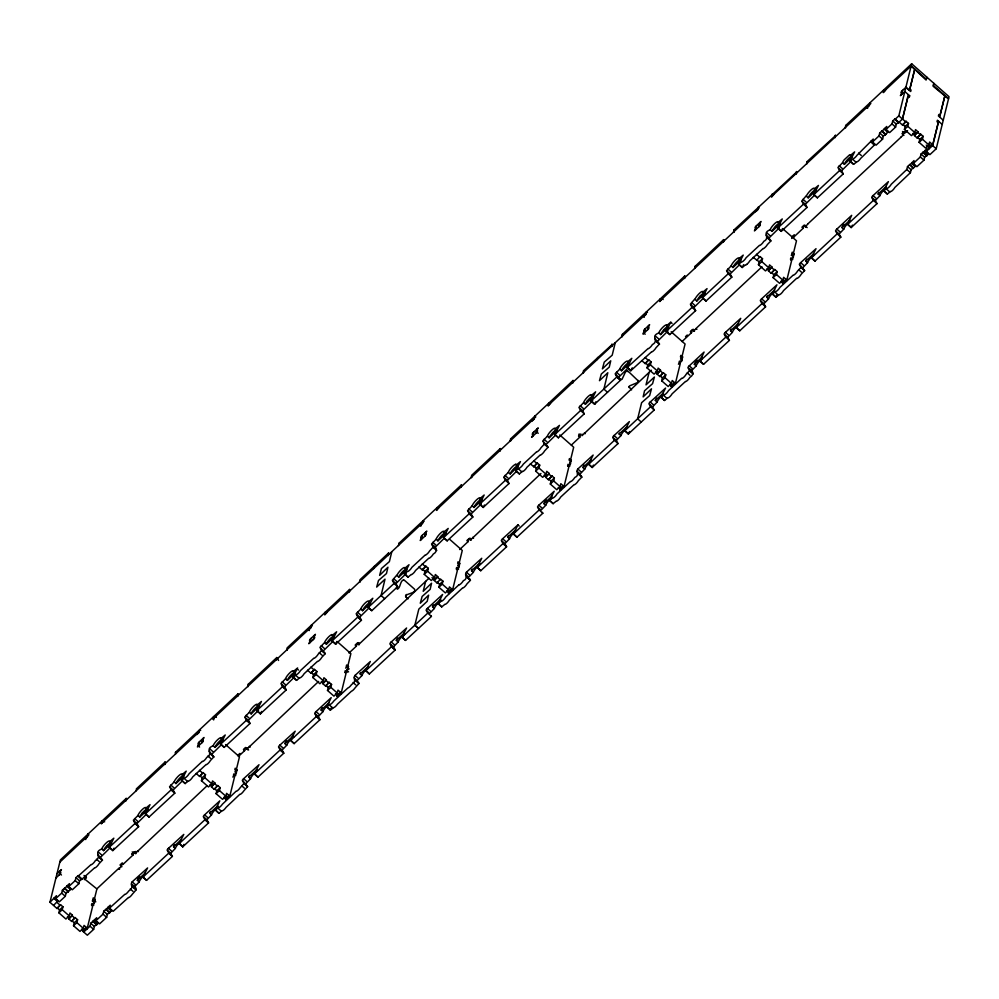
<?xml version="1.0" encoding="UTF-8"?>
<svg xmlns="http://www.w3.org/2000/svg" width="999" height="999" viewBox="0 0 999 999"><rect width="100%" height="100%" fill="white"/><g stroke="black" fill="none" stroke-linecap="round" stroke-linejoin="round"><path stroke-width="1.5" d="M174.226 792.444L171.204 789.784L145.355 813.898L148.976 817.082L174.825 793.144L173.127 790.009L170.117 787.349M285.627 689.235L282.605 686.588L256.755 710.689L260.377 713.873L286.226 689.934L284.528 686.8L281.518 684.14M431.406 616.371L427.772 613.124L401.923 637.225L405.544 640.409L431.393 616.47L430.969 615.559M542.794 513.261L539.173 509.915L513.324 534.015L516.945 537.212L542.794 513.261L542.37 512.35M620.441 380.219L616.82 376.96L590.971 401.074L594.58 404.258L620.429 380.307L618.743 377.172L615.721 374.525M731.83 277.11L728.221 273.751L702.372 297.864L705.993 301.049L731.83 277.11L730.144 273.963L727.135 271.316M425.674 581.318L423.214 591.296L431.568 583.216L430.157 589.348L422.127 596.465L420.279 603.234L428.633 595.154L427.222 601.273L418.818 609.115L414.847 625.249L418.469 628.446L414.847 625.249M384.702 598.701L381.081 595.516L385.015 579.158L376.673 587.087L378.496 580.469L386.463 573.538L387.937 567.22L379.632 575.374L381.431 568.531L389.385 561.613L391.808 551.673M607.504 392.282L603.896 389.098L607.817 372.739L599.475 380.681L601.298 374.051L609.265 367.12L610.751 360.814L602.397 368.881L604.233 362.125L612.2 355.194L615.247 342.707M649.113 372.352L646.016 384.877L654.407 377.023L652.584 383.641L644.555 390.771L643.131 396.89L651.498 388.811L649.65 395.579L641.62 402.697L637.649 418.843L641.271 422.028M131.506 884.14C138.849 888.785 135.976 889.909 132.28 894.242A3.297 0.762 -48.6 0 1 130.02 896.777A3.297 0.762 -48.6 0 1 128.484 897.464L113.137 911.313L109.515 908.116L124.875 894.28A3.297 0.762 -48.6 0 0 126.398 893.593A3.297 0.762 -48.6 0 0 128.659 891.058C135.09 886.787 129.37 885.351 132.193 881.842L147.602 867.931L142.944 877.11L168.794 853.084L171.803 855.706M203.883 817.095L206.893 819.742L208.579 822.889L182.742 846.827L179.121 843.643L204.97 819.692L203.272 816.558L203.933 815.484L219.792 800.861L215.322 810.064L218.931 813.298L222.203 810.639A3.297 0.762 -48.6 0 0 223.739 809.964A3.297 0.762 -48.6 0 0 225.999 807.429L239.885 794.255A3.297 0.762 -48.6 0 0 241.421 793.581A3.297 0.762 -48.6 0 0 243.681 791.046L247.627 786.588L242.907 780.931M247.015 786.026L243.993 783.378L240.06 787.849A3.297 0.762 -48.6 0 1 237.799 790.384A3.297 0.762 -48.6 0 1 236.276 791.071L222.377 804.232A3.297 0.762 -48.6 0 1 220.117 806.78A3.297 0.762 -48.6 0 1 218.594 807.454L215.322 810.064M279.096 747.414L282.105 750.062L283.803 753.196L257.954 777.147L254.333 773.963L280.195 749.887L283.204 752.509M315.284 713.885L318.294 716.533L319.98 719.68L294.143 743.618L290.522 740.434L316.371 716.495L314.685 713.348L315.334 712.275L331.193 697.652L326.71 706.905L330.332 710.102L333.828 707.529A3.297 0.762 -48.6 0 0 337.4 704.22L351.511 691.146A3.297 0.762 -48.6 0 0 355.082 687.836L359.028 683.391L354.308 677.722M326.71 706.905L330.207 704.345A3.297 0.762 -48.6 0 0 333.778 701.036L347.889 687.961A3.297 0.762 -48.6 0 0 351.473 684.652C357.892 680.369 352.172 678.933 355.007 675.436L370.329 661.488L365.759 670.691L369.355 673.938L395.204 649.999L393.506 646.852L390.497 644.205M394.605 649.3L391.583 646.64L365.759 670.691M654.195 410.052L650.586 406.705L624.737 430.806L628.346 434.003L654.195 410.052L652.509 406.918L649.487 404.258M688.523 368.107C693.88 370.941 694.342 374.662 689.697 377.535A3.297 0.762 -48.6 0 1 687.362 380.457A3.297 0.762 -48.6 0 1 685.501 381.431L672.015 393.918A3.297 0.762 -48.6 0 1 669.68 396.84A3.297 0.762 -48.6 0 1 667.819 397.814L664.535 400.474L660.913 397.29L664.198 394.63A3.297 0.762 -48.6 0 0 666.058 393.656A3.297 0.762 -48.6 0 0 668.406 390.734L681.78 378.196A3.297 0.762 -48.6 0 0 683.741 377.272A3.297 0.762 -48.6 0 0 686.088 374.35L689.622 370.579L692.619 373.201M804.02 269.992L801.011 267.345L797.489 271.141A3.297 0.762 -48.6 0 1 795.142 274.063A3.297 0.762 -48.6 0 1 793.281 275.037L779.807 287.525A3.297 0.762 -48.6 0 1 777.459 290.447A3.297 0.762 -48.6 0 1 775.599 291.421L772.327 294.081L775.936 297.265L779.22 294.605A3.297 0.762 -48.6 0 0 781.081 293.631A3.297 0.762 -48.6 0 0 783.416 290.709L796.79 278.172A3.297 0.762 -48.6 0 0 798.763 277.247A3.297 0.762 -48.6 0 0 801.111 274.325L804.632 270.554L799.924 264.897M840.821 237.075L837.199 233.816L811.35 257.929L814.972 261.114L840.808 237.163L839.123 234.028L836.113 231.368M97.74 854.395L102.46 860.064L98.926 863.823A3.297 0.762 -48.6 0 1 96.591 866.745A3.297 0.762 -48.6 0 1 94.73 867.719L81.606 879.495L77.984 876.31L91.109 864.535A3.297 0.762 -48.6 0 0 92.969 863.561A3.297 0.762 -48.6 0 0 95.305 860.639C102.735 856.867 92.757 852.334 101.773 849.013A5.782 1.336 -48.6 0 1 106.306 842.844A5.782 1.336 -48.6 0 1 109.578 841.782L113.836 838.186L109.191 847.364L112.787 850.611L138.636 826.673L136.938 823.526L133.928 820.878M209.141 751.186L213.861 756.855L210.327 760.626A3.297 0.762 -48.6 0 1 207.992 763.536A3.297 0.762 -48.6 0 1 206.131 764.51L192.645 777.01A3.297 0.762 -48.6 0 1 190.31 779.919A3.297 0.762 -48.6 0 1 188.449 780.893L185.165 783.566L181.543 780.369L184.827 777.709A3.297 0.762 -48.6 0 0 186.688 776.735A3.297 0.762 -48.6 0 0 189.023 773.813L202.397 761.275A3.297 0.762 -48.6 0 0 204.37 760.351A3.297 0.762 -48.6 0 0 206.706 757.429C214.136 753.658 204.158 749.125 213.174 745.803A5.782 1.336 -48.6 0 1 217.707 739.635A5.782 1.336 -48.6 0 1 220.979 738.573L225.237 734.977L220.579 744.218L224.188 747.402L250.037 723.463L248.351 720.316L245.329 717.669M220.579 744.218L246.416 720.279L244.78 716.982L249.363 712.275A5.782 1.336 -48.6 0 1 253.896 706.106A5.782 1.336 -48.6 0 1 257.168 705.057L261.426 701.46L256.78 710.639M320.542 647.989L325.262 653.646L321.728 657.417A3.297 0.762 -48.6 0 1 319.393 660.339A3.297 0.762 -48.6 0 1 317.532 661.301L304.046 673.801A3.297 0.762 -48.6 0 1 301.71 676.723A3.297 0.762 -48.6 0 1 299.85 677.684L296.566 680.356L292.944 677.172L296.228 674.5A3.297 0.762 -48.6 0 0 298.089 673.526A3.297 0.762 -48.6 0 0 300.424 670.616L313.911 658.116A3.297 0.762 -48.6 0 0 315.771 657.142A3.297 0.762 -48.6 0 0 318.119 654.233L321.641 650.461L324.65 653.084M356.73 614.46L359.752 617.12L361.438 620.254L335.589 644.193L331.98 641.008L357.817 617.07L356.181 613.773L360.764 609.065A5.782 1.336 -48.6 0 1 365.297 602.897A5.782 1.336 -48.6 0 1 368.569 601.848L372.827 598.251L368.156 607.479L371.778 610.676L397.627 586.725L395.941 583.591L392.919 580.931M432.105 544.63C436.925 547.315 438.174 551.398 433.129 554.208A3.297 0.762 -48.6 0 1 431.468 556.455L430.157 557.667A3.297 0.762 -48.6 0 1 428.933 558.091L415.447 570.591A3.297 0.762 -48.6 0 1 413.786 572.839L412.462 574.05A3.297 0.762 -48.6 0 1 411.251 574.487L407.967 577.147L404.345 573.963L407.517 571.253A3.297 0.762 -48.6 0 0 408.853 570.866L410.164 569.655A3.297 0.762 -48.6 0 0 411.825 567.407L425.312 554.907A3.297 0.762 -48.6 0 0 426.536 554.482L427.847 553.271A3.297 0.762 -48.6 0 0 429.52 551.023L433.204 547.102L436.213 549.725M468.131 511.251L471.153 513.911L472.839 517.045L447.152 540.846L443.531 537.662L469.23 513.723L472.24 516.346M459.09 584.652A3.297 0.762 -48.6 0 0 460.939 583.678A3.297 0.762 -48.6 0 0 463.274 580.769C468.906 578.384 463.811 575.112 466.408 572.227L481.743 558.279L477.16 567.494L480.756 570.729L506.605 546.79L504.92 543.643L501.898 540.996M547.452 446.665L544.443 444.006L540.921 447.814A3.297 0.762 -48.6 0 1 539.248 450.062L537.937 451.273A3.297 0.762 -48.6 0 1 536.725 451.698L523.239 464.198A3.297 0.762 -48.6 0 1 521.565 466.446L520.254 467.657A3.297 0.762 -48.6 0 1 519.03 468.094L515.746 470.754L519.368 473.938L522.539 471.228A3.297 0.762 -48.6 0 0 523.876 470.854L525.187 469.63A3.297 0.762 -48.6 0 0 526.848 467.382L540.334 454.895A3.297 0.762 -48.6 0 0 541.558 454.47L542.869 453.246A3.297 0.762 -48.6 0 0 544.53 450.999L548.064 447.227L543.356 441.57M584.24 413.836L580.631 410.489L554.782 434.59L558.404 437.787L584.24 413.836L582.554 410.701L579.545 408.042M580.981 475.449L581.818 477.11L578.296 480.744A3.297 0.762 -48.6 0 1 575.961 483.653A3.297 0.762 -48.6 0 1 574.1 484.627L560.614 497.127A3.297 0.762 -48.6 0 1 558.279 500.049A3.297 0.762 -48.6 0 1 556.418 501.011L553.134 503.683L549.512 500.499L552.684 497.789A3.297 0.762 -48.6 0 0 554.657 496.853A3.297 0.762 -48.6 0 0 556.992 493.943L570.479 481.443A3.297 0.762 -48.6 0 0 572.352 480.469A3.297 0.762 -48.6 0 0 574.675 477.559C580.307 475.174 575.212 471.915 577.809 469.018L593.144 455.069L588.548 464.335L592.157 467.52L618.006 443.581L616.321 440.447L613.299 437.787M654.757 338.361L659.477 344.018L655.943 347.789A3.297 0.762 -48.6 0 1 654.27 350.037L652.959 351.261A3.297 0.762 -48.6 0 1 651.735 351.685L630.769 370.729L627.16 367.545L648.126 348.501A3.297 0.762 -48.6 0 0 649.338 348.064L650.661 346.853A3.297 0.762 -48.6 0 0 652.322 344.605C659.74 340.834 649.775 336.301 658.791 332.967L659.29 331.78A5.757 1.324 -48.6 0 1 663.299 326.81A5.757 1.324 -48.6 0 1 666.52 325.075M690.946 304.832L693.955 307.492L695.641 310.627L669.805 334.578L666.183 331.393L692.032 307.442L690.396 304.158L695.479 298.251A5.757 1.324 -48.6 0 1 699.487 293.294A5.757 1.324 -48.6 0 1 702.709 291.558L704.582 293.818L696.79 301.036L694.979 299.45M746.678 264.435A3.297 0.762 -48.6 0 1 745.454 264.86L742.17 267.52L738.561 264.335L741.832 261.676A3.297 0.762 -48.6 0 0 743.056 261.251L744.38 260.027A3.297 0.762 -48.6 0 0 746.041 257.779L759.527 245.292A3.297 0.762 -48.6 0 0 760.739 244.867L762.062 243.644A3.297 0.762 -48.6 0 0 763.723 241.396C771.103 237.637 761.151 233.092 770.192 229.77L770.691 228.571A5.757 1.324 -48.6 0 1 773.238 225.1A5.769 1.324 -48.6 0 1 776.111 222.452A5.757 1.324 -48.6 0 1 777.946 221.853L779.794 224.138L772.002 231.356L770.192 229.77M777.984 222.54L782.254 218.943L777.584 228.184L781.206 231.368L807.042 207.43L805.356 204.283L802.347 201.636M843.243 173.888L839.622 170.542L813.773 194.655L817.394 197.839L843.243 173.888L841.545 170.754L838.536 168.094M842.569 162.712L844.38 164.298L852.172 157.08L849.662 154.745L844.155 159.84A5.794 1.336 -48.6 0 0 842.569 162.712L837.986 167.42L839.622 170.542M145.379 813.848L150.025 804.67L145.754 808.253A5.782 1.336 -48.6 0 0 142.495 809.315A5.782 1.336 -48.6 0 0 137.962 815.484L133.379 820.191L135.015 823.476L109.191 847.364M331.98 641.008L336.638 631.78L332.38 635.364A5.782 1.336 -48.6 0 0 329.108 636.425A5.782 1.336 -48.6 0 0 324.575 642.594L319.992 647.302L321.641 650.424M513.349 533.966L517.994 524.787L501.948 539.385L501.298 540.459L502.984 543.606L477.16 567.494M554.795 434.54L559.452 425.362L555.182 428.958A5.782 1.336 -48.6 0 0 551.91 430.007A5.782 1.336 -48.6 0 0 547.39 436.176L542.807 440.884L544.443 444.006M624.75 430.756L629.395 421.578L613.361 436.176L612.699 437.25L614.397 440.347L588.548 464.335M666.196 331.331L670.779 322.115L666.583 325.749L668.393 327.347L660.601 334.565L658.791 332.967M702.384 297.802L707.042 288.624L702.772 292.22M174.151 781.955L175.961 783.553L183.754 776.323L181.905 774.05A5.769 1.336 -48.6 0 0 176.436 778.184A5.807 1.336 -48.6 0 0 174.65 780.768A5.769 1.336 -48.6 0 0 174.151 781.955L169.568 786.663L171.204 789.784M179.121 843.643L183.791 834.402L167.745 849L167.095 850.087L168.781 853.059M285.552 678.746L287.362 680.344L295.155 673.126L293.306 670.841A5.769 1.336 -48.6 0 0 289.335 673.314A5.769 1.336 -48.6 0 0 285.552 678.746L280.969 683.466L282.605 686.588M396.953 575.549L398.763 577.135L406.556 569.917L404.458 567.507A5.807 1.336 -48.6 0 0 400.012 570.879L399.25 571.765A5.807 1.336 -48.6 0 0 397.465 574.35L392.37 580.257L394.018 583.491L368.156 607.479M401.96 637.112L406.593 627.996L390.547 642.594L389.897 643.668L391.583 646.64M515.896 464.273A5.807 1.336 -48.6 0 0 511.413 467.669L510.651 468.556A5.807 1.336 -48.6 0 0 508.866 471.141L508.354 472.34L510.164 473.926L517.969 466.708L515.859 464.298M619.755 369.131L621.565 370.729L629.37 363.499L627.272 361.089A5.782 1.336 -48.6 0 0 622.814 364.473L622.052 365.359A5.782 1.336 -48.6 0 0 619.755 369.131L615.172 373.838L616.82 376.96M666.583 325.749L666.545 325.062M731.168 265.921L732.966 267.52L740.771 260.289L738.673 257.892A5.782 1.336 -48.6 0 0 734.215 261.263L733.453 262.15A5.782 1.336 -48.6 0 0 731.168 265.921L726.573 270.629L728.221 273.751M772.339 294.031L776.922 284.815L760.951 299.45L760.289 300.524L761.987 303.609L736.138 327.61L739.747 330.794L765.596 306.843L763.91 303.708L760.888 301.049M806.38 196.241L808.191 197.839L815.983 190.609L814.135 188.324A5.757 1.324 -48.6 0 0 810.888 190.085A5.757 1.324 -48.6 0 0 806.88 195.042L801.797 200.949L803.446 204.183L777.584 228.184M811.388 257.804L816.021 248.689L799.974 263.286L799.312 264.373L801.011 267.345M872.302 197.839L875.311 200.499L876.997 203.634L851.148 227.585L847.539 224.4L851.685 215.334L836.163 229.758L835.501 230.844L837.199 233.816M292.957 677.11L297.615 667.931L293.344 671.528M515.746 470.754L520.442 461.6L516.158 465.109M738.598 264.223L743.231 255.107L738.96 258.704M295.155 673.126L295.117 672.427A5.769 1.324 -48.6 0 0 294.193 672.477L293.918 672.614A5.769 1.324 -48.6 0 0 289.947 676.211A5.769 1.324 -48.6 0 0 287.362 680.344M406.556 569.917L406.605 569.505A5.632 1.299 -48.6 0 0 406.418 569.143A5.769 1.324 -48.6 0 0 405.307 569.43L405.007 569.592A5.769 1.324 -48.6 0 0 398.763 577.135M629.37 363.499L629.395 362.937A5.794 1.336 -48.6 0 0 628.895 362.699A5.694 1.311 -48.6 0 0 628.121 362.999L627.822 363.174A5.794 1.336 -48.6 0 0 621.553 370.741M852.172 157.08L852.222 156.681A5.732 1.324 -48.6 0 0 852.022 156.306M132.592 886.75L136.214 889.934M142.932 877.172L146.553 880.356L172.39 856.405L170.704 853.271L167.695 850.611M204.97 819.692L208.579 822.889M280.182 750.012L283.803 753.196M316.371 716.495L319.98 719.68M355.394 680.331L359.016 683.516M433.191 547.24L436.813 550.424M469.218 513.861L472.852 516.945M466.795 577.122L470.417 580.307L466.895 583.953A3.297 0.762 -48.6 0 1 464.56 586.863A3.297 0.762 -48.6 0 1 462.699 587.837L449.213 600.337A3.297 0.762 -48.6 0 1 446.878 603.246A3.297 0.762 -48.6 0 1 445.017 604.22L441.733 606.893L438.111 603.696L442.594 594.455L426.735 609.065L426.086 610.139L427.772 613.124M470.417 580.307L469.58 578.658M469.23 513.698L467.582 510.576L472.165 505.856A5.782 1.336 -48.6 0 1 476.698 499.7A5.782 1.336 -48.6 0 1 479.97 498.638L484.165 495.005L479.57 504.283L483.179 507.467L509.028 483.516L507.342 480.382L504.32 477.722M578.196 473.913L581.818 477.11M655.844 340.971L659.465 344.156M689.61 370.716L693.219 373.901M689.61 370.542L687.911 367.57L688.573 366.496L704.083 352.06L699.949 361.126L703.558 364.323L729.407 340.372L727.722 337.237L724.7 334.578M767.244 237.762L770.866 240.946L767.344 244.593A3.297 0.762 -48.6 0 1 765.671 246.828L764.36 248.052A3.297 0.762 -48.6 0 1 763.149 248.476L749.662 260.976A3.297 0.762 -48.6 0 1 747.989 263.212L746.678 264.435M770.866 240.946L770.017 239.298M807.042 207.43L803.433 204.071M98.826 857.005L102.447 860.189M210.227 753.795L213.848 756.98M246.416 720.279L250.037 723.463M321.628 650.586L325.262 653.683M357.817 617.07L361.438 620.254M548.763 403.196L548.176 405.994L550.574 403.196M644.293 317.195L643.856 315.946M661.201 299.35L660.476 298.713L659.827 301.561L662.225 298.763L663.136 299.563M755.469 211.701L757.592 210.14L758.229 207.293L759.128 208.092M772.914 194.867L772.19 194.231L771.553 197.09L773.938 194.281M867.669 108.279L867.182 107.218M885.663 89.798L884.939 91.034M136.076 790.846L136.551 788.711L165.072 762.037A1.661 1.486 12.8 0 1 165.372 762.387L165.01 763.985M388.798 553.421A1.648 1.486 12.7 0 0 388.499 553.071L388.024 555.207A1.648 1.486 12.6 0 1 388.324 555.556M83.716 932.03L90.022 926.185L90.747 923.263L92.969 921.19L96.591 924.387L94.356 926.448L93.644 929.37L87.325 935.214L82.929 931.343L86.451 927.522L84.041 925.386L83.317 928.308L79.982 931.405L73.526 925.723L76.873 922.639L77.585 919.717L75.175 917.582L71.653 921.415L68.856 918.955L72.378 915.121L69.967 912.999L69.256 915.921L65.909 919.018L58.879 912.824L62.225 909.727L62.937 906.805L60.527 904.682L57.005 908.503L49.95 902.284L60.377 859.952L126.186 798.413A1.661 1.486 12.6 0 1 126.486 798.763L126.124 800.361M85.777 839.547L85.177 839.023L87.413 836.925L87.937 834.19M101.898 821.128L101.423 823.263L199.176 731.842L199.65 729.707M126.186 798.413L125.699 800.549A1.661 1.486 12.7 0 1 125.999 800.898M119.543 869.292L119.093 868.044L96.94 888.773M121.94 866.695L120.017 864.997L122.253 862.911L123.451 863.973L132.942 855.094L133.429 852.959L132.218 851.897M135.614 851.473L135.127 853.608L206.918 785.913M165.072 762.037L164.598 764.173A1.661 1.486 12.7 0 1 164.897 764.522M237.899 693.93L237.412 696.066A1.661 1.486 12.7 0 1 237.712 696.415L238.199 694.28A1.661 1.486 12.7 0 0 237.899 693.93L175.449 752.347L175.474 754.208M213.611 716.645L213.686 719.917M278.546 660.464L277.085 657.904A1.661 1.486 12.6 0 0 276.785 657.554L248.264 684.228L247.789 686.375A1.648 1.474 12.6 0 0 248.177 686.625L248.301 686.101M238.336 756.53L244.668 750.611L245.142 748.476M247.452 749.662L247.165 747.702M318.644 681.43L246.853 749.125M276.311 659.69L276.785 657.554M276.723 659.515L277.085 657.904M287.188 649.725L287.075 650.262A1.648 1.486 12.6 0 1 286.676 649.999L287.163 647.864L349.613 589.447A1.661 1.486 12.6 0 1 349.912 589.797L349.55 591.396M309.203 630.581L308.604 630.057L310.839 627.959L311.476 625.112L312.387 625.911M311.363 625.224L310.889 627.36L213.137 718.781M325.324 612.162L324.8 614.909L327.197 612.1M349.613 589.447L349.138 591.583A1.661 1.486 12.6 0 1 349.438 591.932M359.89 582.155L360.139 581.081M373.763 568.556L374.238 566.408M348.988 653.034L356.381 646.128L356.855 643.993M358.928 642.619L358.454 644.755L428.971 578.234M388.449 555.032L388.686 553.958M461.388 486.388L461.625 485.314A1.648 1.486 13 0 0 461.326 484.965L398.876 543.381L398.489 545.591M396.266 588.061C400.699 591.708 399.65 577.772 404.732 580.531L414.473 589.123C417.395 594.48 399.263 593.319 408.154 598.838M406.506 594.455L405.719 595.479A1.661 1.486 12.6 0 0 405.731 596.503L405.906 596.815M420.929 526.098L420.317 525.574L422.552 523.476L423.039 521.341M423.077 520.741L422.602 522.877L324.85 614.298M437.038 507.679L436.513 510.427L438.911 507.617M461.326 484.965L461.014 487.262M472.09 475.524L471.615 477.672A1.636 1.461 12.6 0 1 471.216 477.41L471.703 475.274L500.224 448.588A1.648 1.486 12.8 0 1 500.511 448.938L500.162 450.549M459.652 549.537L468.094 541.645L468.568 539.51M470.604 538.736L470.279 540.172L540.934 473.526M500.224 448.588L499.737 450.736A1.648 1.486 12.6 0 1 500.037 451.073M572.989 382.43L573.339 380.831A1.648 1.486 12.6 0 0 573.039 380.482L510.589 438.898L510.114 441.034A1.636 1.461 12.6 0 0 510.501 441.296M510.626 440.759L510.976 439.16A1.636 1.474 12.6 0 1 510.589 438.898M534.802 416.258L534.315 418.394L436.563 509.815M532.192 420.379L532.042 421.091L534.278 418.993L534.915 416.146L535.814 416.945M573.039 380.482L572.564 382.617A1.648 1.486 12.6 0 1 572.864 382.967M612.237 344.455L583.416 370.791L583.216 373.127M583.329 373.189L583.691 371.578M579.807 437.162L578.596 436.101L579.083 433.966L580.282 435.027L579.807 437.162L571.366 445.054M597.19 359.59L597.677 357.455M582.317 434.253L581.992 435.689L651.385 370.217M611.937 344.106L611.45 346.253A1.648 1.486 12.6 0 1 611.75 346.591M611.875 346.066L612.112 344.992M684.702 277.959L685.052 276.348A1.648 1.474 12.8 0 0 684.752 275.999L622.302 334.415L622.215 336.813L622.577 335.214M625.624 371.628L622.027 379.308L619.705 379.096M631.58 389.885L629.07 386.85A1.648 1.486 12.6 0 1 629.87 385.764L637.624 382.53L638.423 381.094L628.221 371.303M647.477 312.512L646.565 311.725L645.928 314.573L643.693 316.658M660.476 298.713L659.989 300.861L757.741 209.428L758.229 207.293M684.752 275.999L684.278 278.147A1.648 1.474 12.7 0 1 684.577 278.484M694.642 268.444L695.129 266.308L723.651 239.635A1.648 1.474 12.8 0 1 723.95 239.972L723.588 241.583M695.154 268.169L695.404 267.095M682.03 341.558L691.52 332.679L692.007 330.544M693.918 329.882L693.606 331.306L695.953 328.683M723.651 239.635L723.164 241.77A1.648 1.474 12.7 0 1 723.463 242.12M733.541 232.068L734.015 229.932L796.777 171.865M733.928 232.33L734.29 230.732M772.19 194.231L771.703 196.378L869.467 104.945L869.942 102.81L870.841 103.609M796.478 171.516L795.991 173.664A1.648 1.474 12.6 0 1 796.29 174.001M796.415 173.476L796.653 172.402M835.664 135.502L806.842 161.826L806.655 164.161M791.67 238.461L793.993 235.165M792.532 236.026L793.743 237.088L794.217 234.94M793.743 237.088L803.233 228.209L803.72 226.061M805.918 227.347L805.631 225.399M807.667 224.201L805.319 226.823M835.364 135.152L834.889 137.288A1.648 1.474 12.7 0 1 835.189 137.637M924.774 150.587L928.396 153.771L926.71 155.894L923.101 152.697L927.01 148.514L926.285 151.436L929.907 154.633L936.213 148.776L948.513 98.901L933.141 86.251L933.853 83.329L933.391 85.489L948.575 98.851L949.05 96.716L911.675 63.786L845.728 125.449L845.254 127.585A1.623 1.461 12.6 0 0 845.641 127.847M869.942 102.81L869.305 105.657L867.07 107.755M884.627 90.385L883.903 89.748L883.266 92.607L884.377 91.558M883.903 89.748L883.428 91.896L911.188 65.922L911.675 63.786M900.961 136.95L903.071 135.402L903.708 132.542M900.873 137.313L807.716 224.026M85.177 839.023L85.34 838.311M87.562 836.213L87.887 834.789M102.735 821.653L102.01 821.016L101.374 823.875L103.759 821.066L104.67 821.865M197.053 733.828L196.89 734.54L199.126 732.442L199.763 729.595L200.662 730.394M213.411 717.969L213.724 716.533L214.448 717.17M213.087 719.392L215.484 716.583L216.383 717.382M308.604 630.057L308.766 629.345M325.125 613.486L325.437 612.05L326.161 612.687M420.317 525.574L420.479 524.862M436.838 509.003L437.162 507.567L437.887 508.216M548.501 404.57L548.651 403.858M646.565 311.725L646.091 313.861L548.276 405.332M49.95 902.284L56.444 895.703L55.719 898.625L59.341 901.822L65.297 896.303L66.021 893.368L68.244 891.308L64.623 888.123L62.4 890.184L61.676 893.106L55.719 898.625M59.291 874.874L60.34 870.616M53.596 905.369L57.83 900.961L54.221 897.776M57.005 908.503L60.527 904.682M79.071 876.373L81.781 878.77L79.558 880.831L78.834 883.753L72.34 889.772L68.719 886.588L69.443 883.665L67.208 885.726L70.829 888.923L68.069 892.045L64.623 888.123M58.879 912.824L59.59 909.902L62.937 906.805M64.448 888.86L67.208 885.726M68.069 892.045L68.244 891.308M68.719 886.588L75.225 880.569L75.936 877.646L78.172 875.586L77.984 876.31M68.856 918.955L72.378 915.121M81.606 879.495L81.781 878.77M71.653 921.415L71.841 920.678L74.251 922.801L73.526 925.723M85.889 876.548L85.177 879.47L96.903 888.923L94.455 898.888L92.233 900.961M82.929 931.343L86.451 927.522M106.868 909.952L109.59 912.337L107.355 914.41L106.643 917.332L99.6 923.85L95.979 920.666L96.703 917.744L94.468 919.804L98.089 922.989L96.416 925.111L92.969 921.19M92.795 921.927L94.468 919.804M96.416 925.111L96.591 924.387M95.979 920.666L103.022 914.135L103.746 911.213L105.969 909.152L109.403 913.074L111.626 910.451L108.017 907.267L110.24 905.194L109.515 908.116M105.794 909.889L108.017 907.267M109.403 913.074L109.59 912.337M198.876 744.43L197.402 746.927L202.972 741.77L203.321 740.309L202.21 741.333M198.514 745.891L199.563 741.633M201.848 742.794L202.897 738.536M196.154 773.426L199.563 776.435L203.084 772.602L205.494 774.725L204.783 777.647L201.436 780.743L208.479 786.95L211.813 783.853L212.537 780.931L214.947 783.054L211.426 786.875L214.223 789.335L217.745 785.514L220.155 787.637L219.43 790.559L216.096 793.656L222.54 799.337L225.886 796.24L226.598 793.318L229.008 795.441L225.487 799.275L226.298 799.974M199.563 776.435L203.084 772.602M201.436 780.743L202.16 777.821L205.494 774.725M211.426 786.875L214.947 783.054M214.223 789.335L217.745 785.514M216.096 793.656L216.808 790.733L220.155 787.637M225.487 799.275L229.008 795.441M309.915 642.694L310.964 638.423M313.261 639.597L314.298 635.327M307.555 670.217L310.964 673.226L314.485 669.392L316.908 671.528L316.183 674.45L312.837 677.534L319.88 683.741L323.214 680.644L323.938 677.722L326.348 679.844L322.827 683.666L325.624 686.138L329.146 682.305L331.556 684.427L330.831 687.349L327.497 690.446L333.941 696.128L337.287 693.031L337.999 690.109L340.422 692.232L336.9 696.066L337.699 696.765M310.964 673.226L314.485 669.392M312.837 677.534L313.561 674.612L316.908 671.528M322.827 683.666L326.348 679.844M325.624 686.138L329.146 682.305M327.497 690.446L328.209 687.524L331.556 684.427M336.9 696.066L340.422 692.232M348.589 671.902L346.778 670.304L348.576 666.47M345.604 668.106L347.827 666.046L350.874 653.646L336.963 641.383M421.316 539.485L422.365 535.214M424.662 536.388L425.699 532.117M418.956 567.007L422.377 570.017L425.899 566.196L428.309 568.319L427.584 571.241L424.25 574.338L431.281 580.531L434.615 577.434L435.339 574.512L437.749 576.635L434.228 580.456L437.025 582.929L440.547 579.095L442.957 581.218L442.245 584.14L438.898 587.237L445.342 592.919L448.688 589.822L449.413 586.9L451.823 589.023L448.301 592.857L449.1 593.568M422.377 570.017L425.899 566.196M424.25 574.338L424.962 571.416L428.309 568.319M434.228 580.456L437.749 576.635M437.025 582.929L437.2 582.192L439.61 584.315L438.898 587.237M448.301 592.857L451.823 589.023M532.717 436.276L533.766 432.018M536.063 433.179L537.112 428.921M530.357 463.798L533.778 466.808L537.3 462.987L539.71 465.109L538.985 468.032L535.651 471.128L542.682 477.322L546.028 474.225L546.74 471.303L549.15 473.426L545.629 477.26L548.426 479.72L551.947 475.886L554.358 478.022L553.646 480.944L550.299 484.028L556.755 489.71L560.089 486.613L560.814 483.691L563.224 485.826L559.702 489.647L560.501 490.359M533.778 466.808L537.3 462.987M535.651 471.128L536.363 468.206L539.71 465.109M545.629 477.26L549.15 473.426M548.426 479.72L551.947 475.886M550.299 484.028L551.023 481.106L554.358 478.022M559.702 489.647L563.224 485.826M571.391 460.064L569.917 462.549L569.58 463.898L570.704 462.862L570.342 464.323L568.106 466.383M644.48 331.606L643.006 334.103L648.576 328.933L648.938 327.472L647.827 328.509M644.118 333.067L645.167 328.808M647.464 329.97L648.513 325.711M641.758 360.589L645.179 363.599L648.701 359.777L651.111 361.9L650.386 364.822L647.052 367.919L654.083 374.113L657.429 371.016L658.141 368.094L660.551 370.217L657.03 374.051L659.827 376.511L663.348 372.689L665.759 374.812L665.047 377.734L661.7 380.831L668.156 386.513L671.49 383.416L672.215 380.494L674.625 382.617L671.103 386.438L671.902 387.15M645.179 363.599L648.701 359.777M647.052 367.919L647.764 364.997L651.111 361.9M657.03 374.051L660.551 370.217M659.827 376.511L663.348 372.689M661.7 380.831L662.424 377.909L665.759 374.812M671.103 386.438L674.625 382.617M679.42 361.089L679.058 362.55L680.269 363.611L675.249 384.053L674.45 383.341M755.519 229.857L756.568 225.599M758.865 226.761L759.914 222.502M753.159 257.392L759.165 261.788L758.453 264.71L765.484 270.904L768.83 267.807L769.542 264.885L771.952 267.02L768.431 270.841L771.228 273.301L774.749 269.48L777.16 271.603L776.448 274.525L773.101 277.622L779.557 283.304L782.891 280.207L783.616 277.285L786.026 279.408L782.504 283.229L783.303 283.941M756.58 260.402L760.102 256.568L762.512 258.691L761.8 261.613L758.453 264.71M768.431 270.841L771.952 267.02M771.228 273.301L774.749 269.48M773.101 277.622L773.825 274.7L777.16 271.603M782.504 283.229L786.026 279.408M791.208 255.282L793.431 253.222L796.49 240.809L782.567 228.559M870.978 141.096L874.425 145.005L860.651 158.429A3.309 0.762 -48.6 0 1 857.08 161.751L853.583 164.311L849.962 161.126L853.458 158.554A3.309 0.762 -48.6 0 0 857.03 155.245L873.213 139.023L872.489 141.945L876.111 145.142L882.604 139.123L883.328 136.189L885.551 134.128L881.942 130.944L879.707 133.004L878.995 135.926L872.489 141.945M886.026 129.408L891.982 123.888L892.706 120.966L894.929 118.906L898.551 122.09L896.328 124.151L895.604 127.073L889.647 132.592L886.026 129.408L886.75 126.486L884.515 128.546L888.136 131.731L885.376 134.865L881.942 130.944M881.755 131.668L884.515 128.546M885.376 134.865L885.551 134.128M911.188 65.922L926.36 79.283L926.847 77.148L926.098 80.057L911.138 65.971L904.832 91.533L909.652 95.792L909.29 97.253L908.091 96.191L902.484 119.018L898.376 122.815L894.929 118.906M901.485 94.63L902.534 90.372M894.754 119.63L898.838 115.847L904.819 91.546L900.374 95.667L901.847 93.169M898.376 122.815L898.551 122.09M908.441 94.73L902.459 119.031L898.838 115.847M899.137 122.115L902.559 125.125L906.081 121.291L908.491 123.414L907.766 126.336L904.432 129.433L911.463 135.627L914.809 132.53L915.521 129.608L917.931 131.743L914.41 135.564L917.207 138.024L920.728 134.203L923.138 136.326L922.427 139.248L919.08 142.345L925.536 148.027L928.87 144.93L929.594 142.008L932.005 144.131L928.483 147.952L929.282 148.664M902.559 125.125L906.081 121.291M904.432 129.433L905.144 126.511L908.491 123.414M914.41 135.564L917.931 131.743M909.739 164.51L913.173 168.431L913.361 167.707L911.125 169.768L910.414 172.69L894.817 187.5A3.297 0.762 -48.6 0 1 892.482 190.422A3.297 0.762 -48.6 0 1 890.621 191.396L887.337 194.056L883.728 190.871L887 188.212A3.297 0.762 -48.6 0 0 888.86 187.238A3.297 0.762 -48.6 0 0 891.208 184.315L906.792 169.505L907.517 166.583L909.739 164.51L912.449 166.908M917.207 138.024L920.728 134.203M909.565 165.247L914.01 160.564L913.286 163.486L916.907 166.671L923.95 160.152L924.662 157.218L926.897 155.157L923.276 151.973L921.053 154.033L920.329 156.955L913.286 163.486M919.08 142.345L919.804 139.423L923.138 136.326M913.173 168.431L915.396 165.809L911.787 162.625M923.101 152.697L923.276 151.973M928.483 147.952L932.005 144.131M926.71 155.894L926.897 155.157M926.285 151.436L932.629 145.567L938.236 122.74L937.025 121.678L937.387 120.217L942.207 124.463M939.634 117.02L944.892 95.717L939.997 115.559L938.785 114.498L938.436 115.959L943.256 120.205M936.213 148.776L932.604 145.592L938.585 121.291M112.787 850.611L114.036 848.163M148.976 817.082L146.054 814.173M146.553 880.356L143.631 877.447M181.543 780.369L186.214 771.141L181.943 774.737M185.165 783.566L182.243 780.656M182.742 846.827L183.978 844.38M224.188 747.402L221.278 744.492M218.931 813.298L216.009 810.401M260.377 713.873L261.626 711.425M254.333 773.963L259.003 764.722L242.957 779.32L242.307 780.406L243.993 783.378M257.954 777.147L255.032 774.237M296.566 680.356L293.644 677.447M290.522 740.434L295.192 731.206L279.146 745.803L278.496 746.877L280.182 749.849M294.143 743.618L291.221 740.709M335.589 644.193L336.838 641.745M330.332 710.102L331.73 707.329M371.778 610.676L368.868 607.767M369.355 673.938L366.433 671.028M404.345 573.963L409.016 564.722L404.757 568.319M407.967 577.147L405.045 574.238M405.544 640.409L402.622 637.512M443.531 537.662L448.201 528.421L443.931 532.017A5.782 1.336 -48.6 0 0 440.671 533.066A5.782 1.336 -48.6 0 0 436.138 539.235L431.556 543.956L433.191 547.077M447.152 540.846L444.23 537.937M441.733 606.893L438.811 603.983M483.179 507.467L484.428 505.019M480.756 570.729L477.847 567.819M519.368 473.938L516.458 471.029M516.945 537.212L514.023 534.303M558.404 437.787L555.481 434.877M549.512 500.499L554.183 491.258L538.136 505.856L537.487 506.943L539.173 509.915M553.134 503.683L550.212 500.774M590.971 401.074L595.641 391.833L591.371 395.429A5.782 1.336 -48.6 0 0 588.099 396.491A5.782 1.336 -48.6 0 0 583.566 402.659L578.983 407.367L580.631 410.489M594.58 404.258L595.829 401.81M592.157 467.52L593.406 465.072M627.16 367.545L631.818 358.316L627.559 361.9M630.769 370.729L632.242 367.844M628.346 434.003L629.595 431.556M669.805 334.578L666.882 331.668M660.913 397.29L665.584 388.049L649.537 402.647L648.938 403.584L650.586 406.705M664.535 400.474L661.613 397.565M705.993 301.049L703.071 298.139M703.558 364.323L700.649 361.413M742.17 267.52L743.643 264.635M781.206 231.368L782.442 228.921M775.936 297.265L777.185 294.817M813.773 194.655L818.443 185.427L814.173 189.011M817.394 197.839L814.472 194.93M814.972 261.114L812.05 258.204M849.962 161.126L854.632 151.885L850.361 155.482M853.583 164.311L850.661 161.401M851.148 227.585L852.397 225.137M883.728 190.871L888.398 181.631L872.352 196.229L871.69 197.315L873.388 200.399L847.539 224.4M887.337 194.056L884.427 191.146M736.138 327.61L740.734 318.331L724.762 332.967L724.1 334.053L725.798 337.138L699.949 361.126M739.747 330.794L736.837 327.884M844.38 164.298L844.704 163.461A5.719 1.324 -48.6 0 1 845.354 162.313A5.732 1.324 -48.6 0 1 846.353 160.951L846.665 160.527A5.732 1.324 -48.6 0 1 847.801 159.228L848.188 158.841A5.732 1.324 -48.6 0 1 849.587 157.542L850.936 156.581A5.732 1.324 -48.6 0 1 851.697 156.281M134.515 886.8L139.161 881.942A5.782 1.336 -48.6 0 1 144.38 875.149M170.704 853.271L175.337 848.413A5.782 1.336 -48.6 0 1 181.256 841.096M206.893 819.742L211.526 814.884A5.782 1.336 -48.6 0 1 217.445 807.567M245.916 783.591L250.562 778.733A5.782 1.336 -48.6 0 1 256.481 771.415M282.105 750.062L286.75 745.204A5.782 1.336 -48.6 0 1 291.97 738.423M318.294 716.533L322.927 711.675A5.782 1.336 -48.6 0 1 328.846 704.357M357.33 680.381L361.963 675.524A5.782 1.336 -48.6 0 1 367.882 668.206M393.506 646.852L398.151 641.995A5.782 1.336 -48.6 0 1 404.071 634.677M652.509 406.918L657.142 402.06A5.782 1.336 -48.6 0 1 663.061 394.742M691.533 370.766L696.166 365.896A5.782 1.336 -48.6 0 1 702.085 358.579M727.722 337.237L732.354 332.38A5.782 1.336 -48.6 0 1 737.587 325.587M763.91 303.708L768.543 298.851A5.782 1.336 -48.6 0 1 774.462 291.533M802.934 267.557L807.567 262.7A5.782 1.336 -48.6 0 1 813.486 255.369M839.123 234.028L843.755 229.171A5.782 1.336 -48.6 0 1 848.988 222.39M875.311 200.499L879.944 195.642A5.782 1.336 -48.6 0 1 885.863 188.324M100.762 857.055L109.853 848.064M136.938 823.526L146.041 814.547M173.127 790.009L182.218 781.018M212.163 753.845L221.254 744.854M248.351 720.316L258.554 710.301M284.528 686.8L294.742 676.773M323.564 650.636L332.655 641.658M359.752 617.12L368.843 608.129M395.941 583.591L406.143 573.576M435.114 547.29L444.218 538.299M471.153 513.911L481.356 503.883M507.342 480.382L516.433 471.391M504.92 543.643L509.552 538.786A5.782 1.336 -48.6 0 1 514.772 532.005M546.366 444.23L555.456 435.239M582.554 410.701L592.757 400.686M618.743 377.172L627.834 368.194M616.321 440.447L620.953 435.589A5.782 1.336 -48.6 0 1 626.873 428.271M657.767 341.021L667.981 330.994M693.955 307.492L703.046 298.501M730.144 273.963L739.235 264.985M805.356 204.283L814.447 195.305M841.545 170.754L850.636 161.763M772.502 230.17L775.049 226.698A5.769 1.324 -48.6 0 1 777.921 224.038L779.757 223.451M587.312 400.924L586.101 402.672A5.807 1.336 -48.6 0 0 585.377 404.245L583.578 402.659M142.058 813.298L141.696 813.76A5.819 1.336 -48.6 0 0 139.723 817.12L137.962 815.484M663.648 329.907L661.101 333.366A5.769 1.324 -48.6 0 0 660.614 334.553M508.354 472.34L503.771 477.047L505.419 480.282L479.57 504.283M388.499 553.071L359.977 579.757L359.59 581.967M59.865 862.125L87.462 836.325M84.278 879.632L86.438 877.597L84.028 875.474M578.596 436.101L580.831 434.016M132.28 854.033L134.902 851.585M237.762 755.381L239.872 753.408M243.993 749.55L245.742 747.914M355.981 644.817L358.229 642.707M467.932 540.109L470.054 538.136M685.514 336.613L687.262 334.99M690.746 331.718L693.368 329.27M802.472 227.235L804.207 225.599M761.975 266.795L695.991 328.509L696.902 329.295M907.567 130.632L905.456 132.605L904.257 131.543L902.022 133.629L903.945 135.327M118.931 868.755L121.166 866.67L121.816 863.823L122.715 864.622M56.993 873.713L61.439 869.592L59.965 872.09M905.881 87.275L909.49 90.459L914.747 69.156L909.852 88.998L911.063 90.06L910.701 91.521L905.881 87.275L901.423 91.409L901.061 92.87L902.184 91.833M199.201 743.094L198.089 744.13L198.439 742.669L204.008 737.499L202.535 739.997M310.602 639.884L309.49 640.921L309.852 639.46L315.422 634.303L313.948 636.788M422.003 536.675L420.891 537.712L421.253 536.251L426.823 531.093L425.349 533.578M533.404 433.479L532.292 434.503L532.654 433.042L538.224 427.884L536.75 430.382M644.805 330.269L643.693 331.293L644.055 329.832L649.625 324.675L648.151 327.173M756.218 227.06L755.094 228.097L755.456 226.636L761.026 221.466L759.552 223.963M310.277 641.233L308.803 643.718L314.373 638.561L314.722 637.1L313.611 638.136M421.678 538.024L420.204 540.509L425.774 535.352L426.136 533.891L425.012 534.927M533.079 434.815L531.605 437.3L537.175 432.142L537.537 430.681L536.426 431.718L538.224 433.304M755.881 228.396L754.407 230.894L759.977 225.737L760.339 224.275L759.228 225.299M55.932 877.984L60.39 873.85L60.752 872.389L59.64 873.426L61.451 875.012M907.429 97.852L909.652 95.792M111.426 843.156A5.819 1.336 -48.6 0 1 111.389 843.381L103.584 850.599L101.773 849.013M139.773 817.082L147.565 809.852L145.754 808.253M213.174 745.803L214.985 747.389L222.789 740.172L220.979 738.573M257.168 705.057L258.966 706.643L251.174 713.873L249.363 712.275M324.575 642.594L326.386 644.193L334.19 636.962A5.819 1.336 -48.6 0 0 334.228 636.75M360.764 609.065L362.575 610.664L370.379 603.433A5.819 1.336 -48.6 0 0 370.417 603.221M445.704 532.929A5.807 1.336 -48.6 0 1 445.741 533.616L437.949 540.834L436.138 539.248M472.165 505.856L473.976 507.455L481.78 500.237A5.807 1.336 -48.6 0 0 481.63 499.463L480.232 499.912M547.39 436.176L549.2 437.774L556.992 430.544A5.807 1.336 -48.6 0 0 557.03 430.332M585.377 404.245L593.181 397.028A5.807 1.336 -48.6 0 0 593.031 396.253L591.633 396.703A5.807 1.336 -48.6 0 0 587.275 400.961M779.382 227.797L769.168 237.812L766.158 235.152M759.165 261.788L762.512 258.691M72.952 919.654L75.175 917.582M92.982 901.385L95.217 899.325L93.744 901.81L93.419 903.158L94.53 902.122L94.168 903.583L91.933 905.656M234.952 771.752L237.175 769.68L235.702 772.177L235.377 773.513L236.488 772.489L236.126 773.95L232.792 777.035M457.754 565.334L459.99 563.274L458.516 565.759L458.179 567.107L459.29 566.071L458.941 567.532L456.705 569.592M680.556 358.916L682.792 356.855L680.993 360.689L682.105 359.652L681.743 361.114L678.396 364.21M791.97 255.707L794.193 253.646L792.394 257.48L793.506 256.443L793.144 257.904L790.921 259.977M346.778 670.304L347.889 669.28L345.304 672.802M74.251 922.801L77.585 919.717M439.61 584.315L442.957 581.218M139.161 881.942L137.35 880.344L145.142 873.114A5.782 1.336 -48.6 0 0 145.18 872.901M175.337 848.413L173.539 846.815L181.331 839.597A5.782 1.336 -48.6 0 0 181.368 839.385M211.526 814.884L209.715 813.298L217.52 806.068A5.782 1.336 -48.6 0 0 217.557 805.856M250.562 778.733L248.751 777.135L256.543 769.917A5.782 1.336 -48.6 0 0 256.593 769.692M286.75 745.204L284.94 743.606L292.732 736.388A5.782 1.336 -48.6 0 0 292.769 736.176M322.927 711.675L321.129 710.089L328.921 702.859A5.782 1.336 -48.6 0 0 328.958 702.647M361.963 675.524L360.152 673.925L367.944 666.708A5.782 1.336 -48.6 0 0 367.994 666.495M398.151 641.995L396.341 640.409L404.133 633.179A5.782 1.336 -48.6 0 0 404.183 632.966M438.848 602.322A5.757 1.324 -48.6 0 0 434.34 608.478L432.53 606.88L440.322 599.65A5.894 1.361 -48.6 0 0 440.359 599.437M479.395 563.286A5.819 1.336 -48.6 0 1 479.358 563.498L471.553 570.716L473.364 572.315A5.782 1.336 -48.6 0 1 479.283 564.997M509.552 538.786L507.742 537.2L515.534 529.97A5.819 1.336 -48.6 0 0 515.584 529.757M550.948 498.501A5.757 1.324 -48.6 0 0 545.741 505.269L543.931 503.671L551.723 496.453A5.894 1.361 -48.6 0 0 551.773 496.228M589.984 462.325A5.782 1.336 -48.6 0 0 584.765 469.105L582.954 467.52L590.759 460.289A5.819 1.336 -48.6 0 0 590.796 460.077M657.142 402.06L655.332 400.462L663.124 393.244A5.782 1.336 -48.6 0 0 663.174 393.032M696.166 365.896L694.355 364.31L702.16 357.08A5.782 1.336 -48.6 0 0 702.197 356.868M732.354 332.38L730.544 330.781L738.348 323.564A5.782 1.336 -48.6 0 0 738.398 323.152M768.543 298.851L766.733 297.252L774.537 290.035A5.782 1.336 -48.6 0 0 774.575 289.822M807.567 262.7L805.768 261.101L813.561 253.871A5.782 1.336 -48.6 0 0 813.598 253.659M843.755 229.171L841.945 227.572L849.749 220.354A5.782 1.336 -48.6 0 0 849.787 220.142M879.944 195.642L878.133 194.043L885.938 186.825A5.782 1.336 -48.6 0 0 885.976 186.601M438.111 603.696L441.396 601.036A3.297 0.762 -48.6 0 0 443.256 600.062A3.297 0.762 -48.6 0 0 445.591 597.152L459.078 584.652M434.34 608.478L429.695 613.336L426.685 610.676M473.364 572.315L468.731 577.172L465.709 574.512M545.741 505.269L541.096 510.127L538.086 507.467M584.765 469.105L580.132 473.963L577.11 471.316M555.107 430.457L556.843 429.782A5.807 1.336 -48.6 0 1 556.955 429.857M739.223 259.977L739.535 259.79A5.694 1.311 -48.6 0 1 740.296 259.49M815.696 189.798L814.435 190.285A5.769 1.324 -48.6 0 0 810.127 194.505L808.691 196.641A5.769 1.324 -48.6 0 0 808.203 197.814M626.735 371.141L628.159 371.578M621.053 379.795L620.304 379.72M403.309 580.107L404.071 580.169M902.484 119.018L905.893 122.028M917.756 132.467L920.554 134.927M931.817 144.855L932.629 145.567M907.766 126.336L914.809 132.53M922.427 139.248L928.87 144.93M902.734 124.388L905.144 126.511M912.986 133.416L914.597 134.84M917.382 137.3L919.804 139.423M926.248 145.105L928.658 147.228M892.706 120.966L896.328 124.151M902.497 131.493L904.619 133.342M924.599 151.311L928.221 154.495M891.982 123.888L895.604 127.073M921.053 154.033L924.662 157.218M920.329 156.955L923.95 160.152M884.34 129.283L887.961 132.467M879.707 133.004L883.328 136.189M911.6 163.349L915.221 166.546M878.995 135.926L882.604 139.123M907.517 166.583L911.125 169.768M906.792 169.505L910.414 172.69M870.803 141.821L874.425 145.005M858.616 153.109L861.325 155.507M853.221 159.74L855.931 162.138M886.975 189.498L889.684 191.883M839.222 165.809L842.244 168.456M872.989 195.554L875.998 198.202M873.388 200.287L876.997 203.634M848.238 224.675L851.248 227.335M803.034 199.338L806.056 201.998M836.8 229.083L839.809 231.731M807.155 227.597L804.27 225.05L802.035 227.135L803.233 228.209M778.283 228.459L781.305 231.119M793.431 253.222L792.232 252.16L791.87 253.621L793.805 255.319M766.845 232.867L769.867 235.514M800.611 262.6L803.621 265.259M792.756 259.578L790.821 257.879L790.471 259.34L791.67 260.402L786.65 280.844L785.851 280.132M767.257 237.625L770.266 240.247M801.011 267.507L804.62 270.692M798.663 269.68L801.373 272.078M756.505 254.295L759.927 257.305M771.777 267.744L774.575 270.205M761.8 261.613L768.83 267.807M776.448 274.525L782.891 280.207M767.007 268.694L768.618 270.105M771.415 272.577L773.825 274.7M781.081 281.081L782.679 282.505M775.574 292.695L778.283 295.092M739.26 264.623L742.269 267.27M773.026 294.355L776.036 297.015M727.821 269.018L730.831 271.678M761.588 298.763L764.597 301.411M761.987 303.496L765.596 306.843M691.633 302.547L694.642 305.195M725.399 332.28L728.408 334.94M692.045 307.317L695.641 310.627M725.798 337.025L729.407 340.372M694.48 331.231L692.544 329.533L690.321 331.618L691.52 332.679M670.866 322.352L672.065 323.414M671.166 331.768L685.077 344.018L682.03 356.431L680.831 355.369L680.469 356.83L682.404 358.529M655.444 336.064L658.466 338.723M689.21 365.809L692.22 368.469M655.844 340.809L658.865 343.456M643.368 332.642L645.179 334.228M687.25 372.889L689.972 375.274M645.104 357.492L648.513 360.502M660.376 370.954L663.174 373.414M650.386 364.822L657.429 371.016M665.047 377.734L671.49 383.416M645.354 362.874L647.764 364.997M655.606 371.903L657.217 373.314M660.014 375.786L662.424 377.909M669.68 384.29L671.278 385.714M664.173 395.904L666.882 398.301M627.859 367.819L630.869 370.479M616.42 372.227L619.43 374.887M650.187 401.973L653.196 404.62M617.394 377.385L619.642 379.358M591.371 395.429L593.181 397.028M591.67 401.348L594.68 404.008M625.436 431.093L628.446 433.753M620.953 435.589L619.143 433.991L626.947 426.76A5.819 1.336 -48.6 0 0 626.985 426.548M580.232 405.756L583.241 408.404M613.998 435.489L617.007 438.149M614.397 440.234L618.006 443.581M584.39 432.879L585.302 433.678M555.182 428.958L556.992 430.544M559.765 434.965L573.676 447.227L570.629 459.627L569.43 458.566L569.068 460.027L570.991 461.725M589.248 464.622L592.257 467.27M544.043 439.273L547.052 441.933M577.809 469.018L580.819 471.678M569.954 465.996L568.019 464.298L567.657 465.759L568.868 466.82L563.848 487.262L563.036 486.55M578.209 473.788L581.218 476.411M544.443 444.18L548.051 447.365M533.703 460.701L537.112 463.711M548.975 474.163L551.773 476.623M538.985 468.032L546.028 474.225M553.646 480.944L560.089 486.613M533.953 466.083L536.363 468.206M544.205 475.112L545.816 476.523M548.601 478.983L551.023 481.106M558.266 487.5L559.877 488.923M519.005 469.368L521.715 471.765M505.019 475.437L508.029 478.084M538.773 505.169L541.795 507.829M505.419 480.169L509.028 483.516M518.006 524.987L519.218 526.048M479.97 498.638L481.78 500.237M480.269 504.557L483.279 507.217M468.831 508.953L471.84 511.613M502.597 538.698L505.606 541.358M502.997 543.431L506.006 546.091M502.984 543.606L506.605 546.79M472.677 537.362L473.576 538.161M471.053 540.197L469.118 538.498L466.883 540.584L468.094 541.645M443.931 532.017L445.741 533.616M479.358 563.498L480.257 564.298M449.525 539.198L462.275 550.437L459.228 562.837L458.029 561.775L457.667 563.236L459.59 564.934M423.201 520.629L424.1 521.428M432.792 542.345L435.814 544.992M466.408 572.227L469.418 574.875M458.541 569.205L456.618 567.494L456.256 568.968L457.467 570.029L452.447 590.471L451.635 589.76M466.808 576.997L469.817 579.62M422.302 563.911L425.711 566.92M437.574 577.372L440.372 579.832M427.584 571.241L434.615 577.434M442.245 584.14L448.688 589.822M422.552 569.293L424.962 571.416M431.993 577.609L434.403 579.732M446.865 590.709L448.476 592.12M440.322 599.65L441.233 600.449M393.606 578.646L396.628 581.293M427.372 608.379L430.394 611.038M394.018 583.379L397.627 586.725M368.569 601.848L370.379 603.433M404.133 633.179L405.045 633.978M357.43 612.162L360.439 614.822M391.183 641.907L394.205 644.567M357.829 616.932L360.839 619.555M391.583 646.803L395.204 649.999M359.34 644.68L357.405 642.981L355.169 645.067L356.381 646.128M332.38 635.364L334.19 636.962M332.679 641.283L335.689 643.943M347.827 666.046L346.616 664.984L346.266 666.445L349.151 668.993M321.241 645.691L324.25 648.351M355.007 675.436L358.017 678.084M347.14 672.402L345.217 670.704L344.855 672.165L346.066 673.226L341.046 693.668L340.234 692.969M355.407 680.169L358.416 682.829M319.28 652.772L322.003 655.157M353.047 682.504L355.756 684.902M310.889 667.12L314.31 670.129M326.173 680.569L328.958 683.041M316.183 674.45L323.214 680.644M330.831 687.349L337.287 693.031M311.151 672.489L313.561 674.612M321.403 681.518L323.002 682.941M325.799 685.401L328.209 687.524M335.464 693.918L337.075 695.329M297.29 668.955L298.501 670.029M296.204 675.786L298.913 678.171M329.97 705.531L332.679 707.916M327.41 707.192L330.432 709.839M282.205 681.842L285.227 684.502M315.971 711.588L318.993 714.248M316.383 716.358L319.393 718.98M282.605 686.75L286.226 689.934M292.732 736.388L293.644 737.187M257.455 710.976L260.477 713.623M246.029 715.371L249.038 718.031M279.782 745.117L282.804 747.764M246.428 720.104L249.438 722.764M249.238 746.328L250.15 747.127M248.589 750.012L245.692 747.464L243.456 749.55L244.668 750.611M256.543 769.917L257.455 770.704M225.562 744.592L239.473 756.842L236.426 769.255L235.215 768.194L234.865 769.655L236.788 771.353M209.84 748.9L212.849 751.548M243.594 778.646L246.616 781.293M235.739 775.611L233.816 773.913L233.454 775.374L234.653 776.435L229.633 796.877L228.833 796.178M210.24 753.671L213.249 756.293M243.993 783.541L247.615 786.725M197.752 745.466L199.563 747.065M207.879 755.968L210.589 758.366M241.646 785.714L244.355 788.111M199.488 770.329L202.909 773.338M214.76 783.778L217.557 786.238M204.783 777.647L211.813 783.853M219.43 790.559L225.886 796.24M199.75 775.699L202.16 777.821M209.99 784.727L211.601 786.151M214.398 788.611L216.808 790.733M224.063 797.127L225.674 798.538M217.52 806.068L218.419 806.867M184.803 778.995L187.512 781.38M218.556 808.74L221.278 811.126M170.804 785.052L173.826 787.712M204.57 814.797L207.58 817.457M204.982 819.567L207.979 822.189M171.204 789.959L174.825 793.144M179.82 843.918L182.829 846.578M134.615 818.581L137.637 821.24M168.381 848.326L171.403 850.973M135.015 823.313L138.037 825.973M135.015 823.476L138.636 826.673M168.781 853.221L172.39 856.405M137.525 850.811L138.436 851.61M135.901 853.646L133.978 851.947L131.743 854.033L132.942 855.094M109.578 841.782L111.376 843.381M109.865 847.701L112.887 850.361M88.049 834.078L88.948 834.877M98.439 852.11L101.448 854.757M132.193 881.842L135.215 884.502M98.839 856.867L101.848 859.49M132.592 886.588L135.614 889.235M96.478 859.177L99.188 861.575M130.245 888.923L132.954 891.32M75.936 877.646L79.558 880.831M107.83 907.991L111.451 911.175M75.225 880.569L78.834 883.753M94.455 898.888L93.257 897.826L92.895 899.287L95.792 901.835M103.746 911.213L107.355 914.41M93.781 905.256L91.846 903.558L91.483 905.019L92.695 906.081L87.075 928.958L86.276 928.246M103.022 914.135L106.643 917.332M67.033 886.463L70.654 889.647M62.4 890.184L66.021 893.368M94.293 920.529L97.914 923.725M61.676 893.106L65.297 896.303M90.747 923.263L94.356 926.448M90.022 926.185L93.644 929.37M54.033 898.501L57.655 901.685M56.931 902.397L60.352 905.406M72.203 915.858L75 918.318M62.225 909.727L69.256 915.921M76.873 922.639L83.317 928.308M57.18 907.779L59.59 909.902M67.433 916.807L69.043 918.218M81.506 929.195L83.104 930.618M629.17 387.537L629.07 386.85M362.525 610.701A5.819 1.336 -48.6 0 1 364.473 607.367L364.872 606.893A5.819 1.336 -48.6 0 1 370.08 602.622M327.06 642.657A5.819 1.336 -48.6 0 1 329.408 639.547M329.782 639.135A5.819 1.336 -48.6 0 1 332.292 636.875A5.819 1.336 -48.6 0 1 334.091 636.151M334.041 636.188A5.819 1.336 -48.6 0 1 334.141 636.276M326.386 644.193A5.819 1.336 -48.6 0 1 327.11 642.607M258.978 706.643A5.819 1.336 -48.6 0 0 257.467 706.293A5.819 1.336 -48.6 0 0 253.434 710.127L253.097 710.551A5.819 1.336 -48.6 0 0 251.124 713.91M221.828 739.522A5.819 1.336 -48.6 0 1 222.789 740.172M214.985 747.389A5.819 1.336 -48.6 0 1 215.709 745.816A5.819 1.336 -48.6 0 1 218.007 742.744L218.419 742.319A5.819 1.336 -48.6 0 1 220.891 740.084A5.819 1.336 -48.6 0 1 221.878 739.472M175.961 783.553A5.769 1.324 -48.6 0 1 178.546 779.42A5.769 1.324 -48.6 0 1 182.505 775.836L182.805 775.674A5.769 1.324 -48.6 0 1 183.267 775.536M142.02 813.323A5.819 1.336 -48.6 0 1 146.066 809.502A5.819 1.336 -48.6 0 1 147.565 809.852M106.98 845.541A5.819 1.336 -48.6 0 1 111.401 842.819M103.534 850.649A5.819 1.336 -48.6 0 1 106.606 845.953M549.188 437.774A5.807 1.336 -48.6 0 1 549.925 436.201L552.247 433.116A5.807 1.336 -48.6 0 1 555.144 430.419M510.164 473.926A5.769 1.324 -48.6 0 1 516.396 466.408L516.72 466.196A5.769 1.324 -48.6 0 1 517.794 465.946A5.632 1.299 -48.6 0 1 517.981 466.146M480.207 499.912A5.807 1.336 -48.6 0 0 475.874 504.17L474.7 505.881A5.807 1.336 -48.6 0 0 473.976 507.455M437.899 540.871A5.807 1.336 -48.6 0 1 438.623 539.298L440.609 536.613A5.807 1.336 -48.6 0 1 444.792 532.966M816.021 190.397A5.769 1.324 -48.6 0 1 815.983 190.609M779.844 223.913A5.769 1.324 -48.6 0 1 779.794 224.138M772.015 231.343A5.769 1.324 -48.6 0 1 772.527 230.145M732.966 267.52A5.769 1.324 -48.6 0 1 739.198 259.99M740.271 259.503A5.769 1.324 -48.6 0 1 740.709 259.628M704.582 293.818A5.769 1.324 -48.6 0 0 704.545 293.132L703.034 293.494A5.769 1.324 -48.6 0 0 699.849 296.366M696.803 301.024A5.769 1.324 -48.6 0 1 697.302 299.825L698.713 297.714A5.719 1.324 -48.6 0 1 699.837 296.378M668.393 327.347A5.769 1.324 -48.6 0 0 668.356 326.648L666.52 327.247A5.769 1.324 -48.6 0 0 663.648 329.907M878.133 194.043A5.782 1.336 -48.6 0 1 878.458 193.207M878.645 192.844A5.782 1.336 -48.6 0 1 878.87 192.47M766.733 297.252A5.782 1.336 -48.6 0 1 767.244 296.066M738.273 325.062A5.782 1.336 -48.6 0 1 738.91 324.65M730.544 330.781A5.782 1.336 -48.6 0 1 730.619 330.544M730.731 330.257A5.782 1.336 -48.6 0 1 731.268 329.208M694.355 364.31A5.782 1.336 -48.6 0 1 695.341 362.325M695.941 361.438A5.782 1.336 -48.6 0 1 696.291 360.989M696.653 360.527A5.782 1.336 -48.6 0 1 697.027 360.09M655.332 400.462A5.782 1.336 -48.6 0 1 656.605 398.052M805.768 261.101A5.782 1.336 -48.6 0 1 806.742 259.116M841.945 227.572A5.782 1.336 -48.6 0 1 842.457 226.386M842.669 225.999A5.782 1.336 -48.6 0 1 843.218 225.162M843.531 224.713A5.782 1.336 -48.6 0 1 843.88 224.251M471.516 570.766A5.819 1.336 -48.6 0 1 471.84 569.917M472.015 569.567A5.819 1.336 -48.6 0 1 472.24 569.18M507.742 537.2A5.819 1.336 -48.6 0 1 507.817 536.95M507.917 536.675A5.819 1.336 -48.6 0 1 508.241 536.001M543.931 503.671A5.794 1.336 -48.6 0 1 544.43 502.472A5.869 1.349 -48.6 0 1 544.655 502.097M545.516 500.811A5.794 1.336 -48.6 0 0 545.192 501.248A5.869 1.349 -48.6 0 0 544.905 501.685M545.854 500.349A5.794 1.336 -48.6 0 1 546.216 499.9M439.535 601.71A5.757 1.324 -48.6 0 1 440.234 601.173M432.53 606.88A5.794 1.336 -48.6 0 1 432.854 606.031M433.029 605.681A5.869 1.349 -48.6 0 1 433.504 604.894M583.891 465.571A5.819 1.336 -48.6 0 1 584.19 465.122M582.954 467.52A5.819 1.336 -48.6 0 1 583.678 465.934M619.105 434.028A5.819 1.336 -48.6 0 1 619.43 433.191M137.35 880.344A5.782 1.336 -48.6 0 1 138.074 878.77M138.324 878.358A5.782 1.336 -48.6 0 1 138.936 877.472M139.273 877.022A5.782 1.336 -48.6 0 1 139.635 876.573M173.539 846.815A5.782 1.336 -48.6 0 1 174.038 845.629M174.263 845.241A5.782 1.336 -48.6 0 1 174.513 844.829M209.715 813.298A5.782 1.336 -48.6 0 1 209.902 812.774M210.227 812.1A5.782 1.336 -48.6 0 1 210.439 811.712M248.751 777.135A5.782 1.336 -48.6 0 1 249.475 775.561M284.94 743.606A5.782 1.336 -48.6 0 1 285.914 741.62M286.201 741.196A5.782 1.336 -48.6 0 1 286.526 740.746M321.129 710.089A5.782 1.336 -48.6 0 1 321.628 708.89M322.103 708.104A5.782 1.336 -48.6 0 1 322.39 707.667M360.152 673.925A5.782 1.336 -48.6 0 1 360.651 672.739M396.341 640.409A5.782 1.336 -48.6 0 1 397.602 637.986M625.561 371.903A1.648 1.486 12.6 0 1 627.847 371.353M638.149 380.432A1.661 1.486 12.7 0 1 638.423 381.431M846.128 125.712A1.623 1.461 12.6 0 1 845.728 125.449M807.229 162.088A1.623 1.461 12.7 0 1 806.842 161.826M734.415 230.195A1.623 1.461 12.6 0 1 734.015 229.932M695.516 266.571A1.623 1.461 12.6 0 1 695.129 266.308M622.689 334.677A1.623 1.461 12.6 0 1 622.302 334.415M399.263 543.643A1.636 1.461 12.6 0 1 398.876 543.381M397.989 588.673A1.673 1.498 12.7 0 1 396.865 588.686M248.664 684.49A1.648 1.474 12.7 0 1 248.264 684.228M175.836 752.609A1.648 1.474 12.6 0 1 175.449 752.347M136.95 788.973A1.648 1.474 12.6 0 1 136.551 788.711"/></g></svg>
